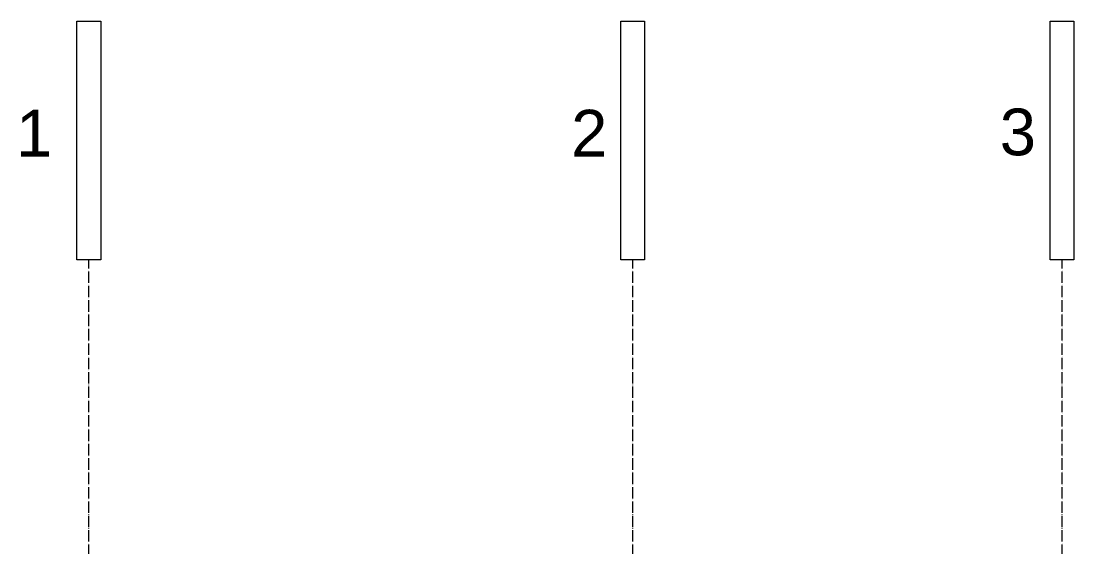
# Model space of a CAD drawing. Header units: millimetres. Extents: x -5631142 to 2070393, y -1055389 to 7396217.
# Drawn here: x 10185 to 12392, y 6649 to 7751 of the extents above; entities that cross this region are included whole.
import ezdxf

# ---------------------------------------------------------------- set-up
doc = ezdxf.new("R2010")
doc.units = ezdxf.units.MM
doc.header["$MEASUREMENT"] = 0
doc.linetypes.add('ACAD_ISO04W100', pattern=[30, 24, -3, 0, -3])
doc.layers.add('Axis', color=30, linetype='ACAD_ISO04W100', lineweight=9)
doc.layers.add('Text', color=2, linetype='Continuous', lineweight=13)
doc.styles.get("Standard").update_dxf_attribs({"font": 'arial.ttf'})

msp = doc.modelspace()

# ---------------------------------------------------------------- linework, layer by layer
at = {"layer": 'Axis'}
for p, q in [((10327.5, 2145.1), (10327.5, 7250.5)), ((11467.5, 2145.1), (11467.5, 7250.5)), ((12367.5, 2145.1), (12367.5, 7250.5))]:
    msp.add_line(p, q, dxfattribs=at)
at = {"layer": 'Text'}
for points in [[(10352.5, 7750.5), (10352.5, 7250.5), (10302.5, 7250.5), (10302.5, 7750.5), (10352.5, 7750.5)], [(11492.5, 7750.5), (11492.5, 7250.5), (11442.5, 7250.5), (11442.5, 7750.5), (11492.5, 7750.5)], [(12392.5, 7750.5), (12392.5, 7250.5), (12342.5, 7250.5), (12342.5, 7750.5), (12392.5, 7750.5)]]:
    msp.add_lwpolyline(points, dxfattribs=at)

# ---------------------------------------------------------------- texts
for s, p in [('1', (10174.9, 7466.7)), ('2', (11338.4, 7466.7)), ('3', (12236.9, 7469.3))]:
    msp.add_text(s, height=97.9, dxfattribs=at).set_placement(p)

doc.saveas('drawing.dxf')
